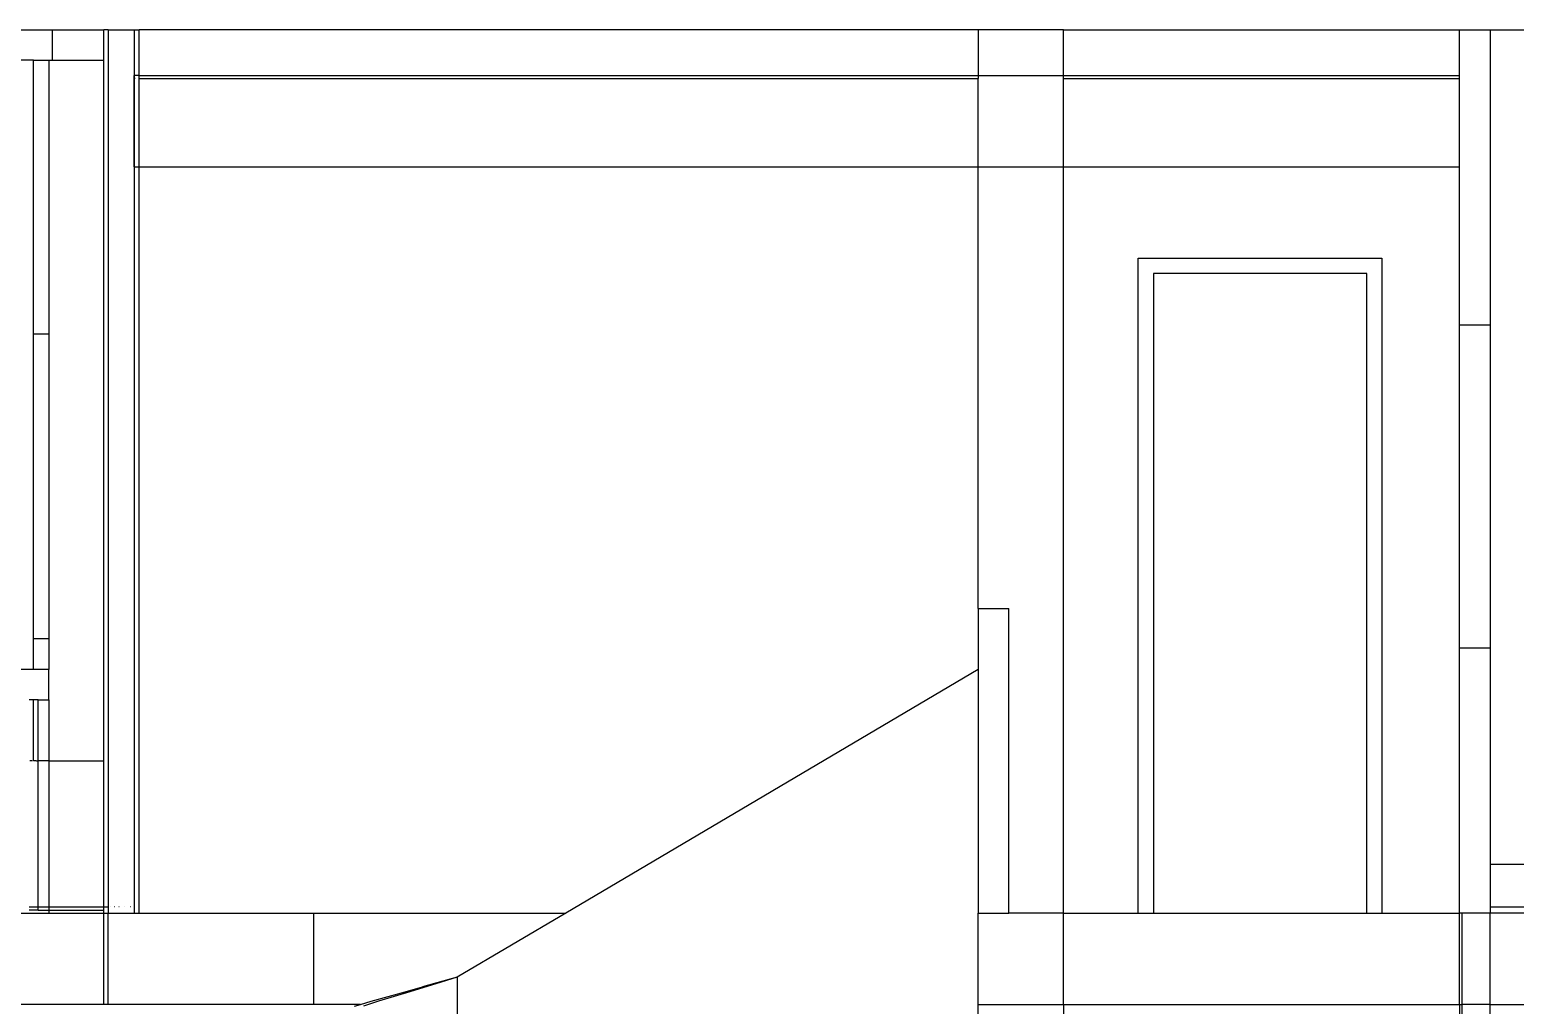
# Model space of a CAD drawing. Header units: centimetres. Extents: x -35.5 to -15.9, y -26.1 to -16.5.
# Drawn here: x -24.126 to -19.251, y -19.7 to -16.497 of the extents above; entities that cross this region are included whole.
import ezdxf

# ---------------------------------------------------------------- set-up
doc = ezdxf.new("R2010")
doc.units = ezdxf.units.CM
doc.layers.add('SectionCutEdges', color=7, linetype='Continuous')

msp = doc.modelspace()

# ---------------------------------------------------------------- linework, layer by layer
for p, q in [((-29.9335, -16.4973), (-24.0512, -16.4973)), ((-24.0512, -16.5973), (-24.0512, -16.4973)), ((-24.0512, -16.4973), (-23.8833, -16.4973)), ((-23.8833, -16.5973), (-23.8833, -16.4973)), ((-23.869, -16.4973), (-23.8833, -16.4973)), ((-23.7833, -16.4973), (-23.7833, -16.6473)), ((-21.0135, -16.4973), (-23.7675, -16.4973)), ((-21.0135, -16.4973), (-21.0135, -16.6473)), ((-20.7335, -16.4973), (-21.0135, -16.4973)), ((-20.7335, -16.6473), (-20.7335, -16.4973)), ((-20.7335, -16.4973), (-19.4335, -16.4973)), ((-19.3335, -16.4973), (-19.1535, -16.4973)), ((-24.1134, -16.5973), (-24.2134, -16.5973)), ((-24.1134, -16.5973), (-24.0633, -16.5973)), ((-24.1134, -17.4973), (-24.1134, -16.5973)), ((-24.0633, -16.5973), (-24.0512, -16.5973)), ((-24.0633, -16.5973), (-24.0633, -17.4973)), ((-24.0512, -16.5973), (-23.8833, -16.5973)), ((-23.8833, -18.8973), (-23.8833, -16.5973)), ((-23.7835, -16.6473), (-23.7833, -16.6473)), ((-23.7835, -16.9473), (-23.7835, -16.6473)), ((-23.7833, -16.6473), (-23.7833, -16.6573)), ((-23.768, -16.6473), (-23.7833, -16.6473)), ((-23.7833, -16.6573), (-23.7832, -16.6573)), ((-23.7833, -16.6573), (-23.7833, -16.9473)), ((-23.7806, -16.6573), (-23.7822, -16.6573)), ((-23.7676, -16.6473), (-23.768, -16.6473)), ((-23.768, -16.6573), (-23.7675, -16.6573)), ((-23.7675, -16.6573), (-21.0135, -16.6573)), ((-21.0135, -16.6473), (-21.0135, -16.6573)), ((-21.0135, -16.9473), (-21.0135, -16.6573)), ((-20.7335, -16.6573), (-20.7335, -16.6473)), ((-20.7335, -16.9473), (-20.7335, -16.6573)), ((-20.7335, -16.6573), (-19.4335, -16.6573)), ((-23.7835, -16.9473), (-23.7833, -16.9473)), ((-23.7833, -16.9473), (-23.7833, -19.3973)), ((-23.7833, -16.9473), (-23.768, -16.9473)), ((-21.0135, -18.3973), (-21.0135, -16.9473)), ((-20.7335, -19.3973), (-20.7335, -16.9473)), ((-20.4885, -19.3973), (-20.4885, -17.2473)), ((-20.4885, -17.2473), (-19.6885, -17.2473)), ((-19.6885, -17.2473), (-19.6885, -19.3973)), ((-19.7385, -17.2973), (-20.4385, -17.2973)), ((-20.4385, -17.2973), (-20.4385, -19.3973)), ((-19.7385, -19.3973), (-19.7385, -17.2973)), ((-24.0633, -17.4973), (-24.1134, -17.4973)), ((-24.1134, -18.4973), (-24.1134, -17.4973)), ((-24.0633, -17.4973), (-24.0633, -18.4973)), ((-19.3335, -17.4673), (-19.4335, -17.4673)), ((-24.0633, -18.4973), (-24.1134, -18.4973)), ((-24.1134, -18.5973), (-24.1134, -18.4973)), ((-24.0633, -18.4973), (-24.0633, -18.5973)), ((-19.3335, -18.5273), (-19.4335, -18.5273)), ((-24.1134, -18.5973), (-24.2134, -18.5973)), ((-24.0633, -18.5973), (-24.1134, -18.5973)), ((-24.0633, -18.6973), (-24.0633, -18.5973)), ((-21.0135, -18.5978), (-22.3667, -19.3973)), ((-24.1134, -18.6973), (-24.1283, -18.6973)), ((-24.1134, -18.8973), (-24.1134, -18.6973)), ((-24.0983, -18.6973), (-24.1134, -18.6973)), ((-24.0983, -18.8973), (-24.0983, -18.6973)), ((-24.0983, -18.6973), (-24.0633, -18.6973)), ((-24.0633, -18.6973), (-24.0633, -18.8973)), ((-24.1228, -18.8973), (-24.1258, -18.8973)), ((-24.1204, -18.8973), (-24.1216, -18.8973)), ((-24.1177, -18.8973), (-24.119, -18.8973)), ((-24.1134, -18.8973), (-24.1162, -18.8973)), ((-24.1133, -18.8973), (-24.1134, -18.8973)), ((-24.1104, -18.8973), (-24.1118, -18.8973)), ((-24.1076, -18.8973), (-24.109, -18.8973)), ((-24.105, -18.8973), (-24.1062, -18.8973)), ((-24.1038, -18.8973), (-24.1008, -18.8973)), ((-24.0983, -18.8973), (-24.1001, -18.8973)), ((-24.0983, -19.3773), (-24.0983, -18.8973)), ((-24.0633, -18.8973), (-24.0983, -18.8973)), ((-24.0633, -18.8973), (-24.0633, -19.3773)), ((-24.0633, -18.8973), (-23.8833, -18.8973)), ((-23.8833, -19.3773), (-23.8833, -18.8973)), ((-19.1535, -19.2373), (-19.3335, -19.2373)), ((-24.0983, -19.3873), (-24.1283, -19.3873)), ((-24.0983, -19.3873), (-24.0983, -19.3773)), ((-24.0983, -19.3873), (-24.0633, -19.3873)), ((-24.0633, -19.3773), (-24.0633, -19.3873)), ((-24.0633, -19.3873), (-24.0633, -19.3973)), ((-24.0633, -19.3873), (-23.8833, -19.3873)), ((-23.8833, -19.3873), (-23.8833, -19.3773)), ((-23.8833, -19.3973), (-23.8833, -19.3873)), ((-23.8833, -19.6973), (-23.8833, -19.3973)), ((-23.8691, -19.3973), (-23.869, -19.3973)), ((-23.8609, -19.3773), (-23.8612, -19.3773)), ((-23.8481, -19.3773), (-23.849, -19.3773)), ((-23.8328, -19.3773), (-23.8338, -19.3773)), ((-23.8152, -19.3773), (-23.8156, -19.3773)), ((-23.7946, -19.3773), (-23.7956, -19.3773)), ((-23.7675, -19.3973), (-23.1942, -19.3973)), ((-23.1942, -19.6973), (-23.1942, -19.3973)), ((-23.1942, -19.3973), (-22.3667, -19.3973)), ((-22.3667, -19.3973), (-22.7235, -19.6081)), ((-20.7335, -19.6973), (-20.7335, -19.3973)), ((-19.4265, -19.3973), (-19.4265, -19.6973)), ((-22.8937, -19.6555), (-22.8372, -19.6397)), ((-22.7755, -19.6239), (-22.879, -19.6555)), ((-22.7235, -19.6081), (-22.8372, -19.6397)), ((-22.7235, -19.6081), (-22.7755, -19.6239)), ((-22.7235, -19.6081), (-22.7235, -20.5765)), ((-23.041, -19.6973), (-23.0053, -19.687)), ((-22.981, -19.687), (-23.0311, -19.7028)), ((-23.0053, -19.687), (-22.9498, -19.6713)), ((-22.9303, -19.6713), (-22.981, -19.687)), ((-22.9498, -19.6713), (-22.8937, -19.6555)), ((-22.879, -19.6555), (-22.9303, -19.6713)), ((-23.1942, -19.6973), (-23.8691, -19.6973)), ((-23.041, -19.6973), (-23.1942, -19.6973)), ((-23.0602, -19.7028), (-23.041, -19.6973)), ((-19.4265, -19.6973), (-19.4265, -20.4473))]:
    msp.add_line(p, q)
at = {"layer": 'SectionCutEdges'}
for p, q in [((-23.869, -16.4973), (-23.869, -19.3973)), ((-23.869, -16.4973), (-23.7833, -16.4973)), ((-23.7833, -16.4973), (-23.7675, -16.4973)), ((-23.7675, -16.6473), (-23.7675, -16.4973)), ((-19.4335, -16.6473), (-19.4335, -16.4973)), ((-19.4335, -16.4973), (-19.3335, -16.4973)), ((-19.3335, -16.4973), (-19.3335, -17.4673)), ((-23.768, -16.6473), (-23.768, -16.6573)), ((-23.768, -16.6573), (-23.768, -16.9473)), ((-23.7676, -16.6473), (-23.7675, -16.6473)), ((-23.7675, -16.6573), (-23.7675, -16.6473)), ((-23.7675, -16.6473), (-22.6968, -16.6473)), ((-23.7675, -16.9473), (-23.7675, -16.6573)), ((-22.6968, -16.6473), (-22.696, -16.6473)), ((-22.696, -16.6473), (-21.0135, -16.6473)), ((-21.0135, -16.6473), (-20.7335, -16.6473)), ((-20.7335, -16.6473), (-19.4335, -16.6473)), ((-19.4335, -16.6573), (-19.4335, -16.6473)), ((-19.4335, -16.9473), (-19.4335, -16.6573)), ((-23.768, -16.9473), (-23.7675, -16.9473)), ((-23.7675, -19.3973), (-23.7675, -16.9473)), ((-23.7675, -16.9473), (-22.6968, -16.9473)), ((-22.6968, -16.9473), (-22.696, -16.9473)), ((-22.696, -16.9473), (-21.0135, -16.9473)), ((-21.0135, -16.9473), (-20.7335, -16.9473)), ((-20.7335, -16.9473), (-19.4335, -16.9473)), ((-19.4335, -17.4673), (-19.4335, -16.9473)), ((-19.4335, -18.5273), (-19.4335, -17.4673)), ((-19.3335, -17.4673), (-19.3335, -18.5273)), ((-21.0135, -18.3973), (-21.0135, -18.5978)), ((-21.0135, -18.3973), (-20.9135, -18.3973)), ((-20.9135, -19.3973), (-20.9135, -18.3973)), ((-19.4335, -19.3973), (-19.4335, -18.5273)), ((-19.3335, -18.5273), (-19.3335, -19.2373)), ((-21.0135, -18.5978), (-21.0135, -19.3973)), ((-19.3335, -19.2373), (-19.3335, -19.3773)), ((-24.1633, -19.3973), (-24.0633, -19.3973)), ((-24.1283, -19.3773), (-24.0983, -19.3773)), ((-24.0983, -19.3773), (-24.0633, -19.3773)), ((-24.0633, -19.3773), (-23.8833, -19.3773)), ((-24.0633, -19.3973), (-23.8833, -19.3973)), ((-23.8833, -19.3773), (-23.8691, -19.3773)), ((-23.8833, -19.3973), (-23.8691, -19.3973)), ((-23.8691, -19.6973), (-23.8691, -19.3973)), ((-23.869, -19.3973), (-23.7833, -19.3973)), ((-23.7833, -19.3973), (-23.7675, -19.3973)), ((-21.0135, -19.6973), (-21.0135, -19.3973)), ((-21.0135, -19.3973), (-20.9135, -19.3973)), ((-20.7335, -19.3973), (-20.9135, -19.3973)), ((-20.7335, -19.3973), (-20.4885, -19.3973)), ((-20.4885, -19.3973), (-20.4385, -19.3973)), ((-20.4385, -19.3973), (-19.7385, -19.3973)), ((-19.7385, -19.3973), (-19.6885, -19.3973)), ((-19.6885, -19.3973), (-19.4335, -19.3973)), ((-19.4335, -19.6973), (-19.4335, -19.3973)), ((-19.4265, -19.3973), (-19.4335, -19.3973)), ((-19.3335, -19.3973), (-19.4265, -19.3973)), ((-19.3335, -19.3773), (-15.9735, -19.3773)), ((-19.3335, -19.3773), (-19.3335, -19.3973)), ((-15.9735, -19.3973), (-19.3335, -19.3973)), ((-19.3335, -19.6973), (-19.3335, -19.3973)), ((-23.8833, -19.6973), (-24.3435, -19.6973)), ((-23.8691, -19.6973), (-23.8833, -19.6973)), ((-21.0135, -19.6973), (-21.0128, -19.6973)), ((-21.0135, -19.7345), (-21.0135, -19.6973)), ((-21.0128, -19.6973), (-20.7362, -19.6973)), ((-20.7362, -19.6973), (-20.7342, -19.6973)), ((-20.7342, -19.6973), (-20.7335, -19.6973)), ((-20.7335, -19.6973), (-20.7335, -19.8973)), ((-20.7335, -19.6973), (-19.4335, -19.6973)), ((-19.4335, -19.6973), (-19.4265, -19.6973)), ((-19.4335, -19.6973), (-19.4335, -20.4473)), ((-19.3335, -19.6973), (-19.4265, -19.6973)), ((-19.3335, -20.4473), (-19.3335, -19.6973)), ((-19.3335, -19.6973), (-15.9735, -19.6973))]:
    msp.add_line(p, q, dxfattribs=at)

doc.saveas('drawing.dxf')
